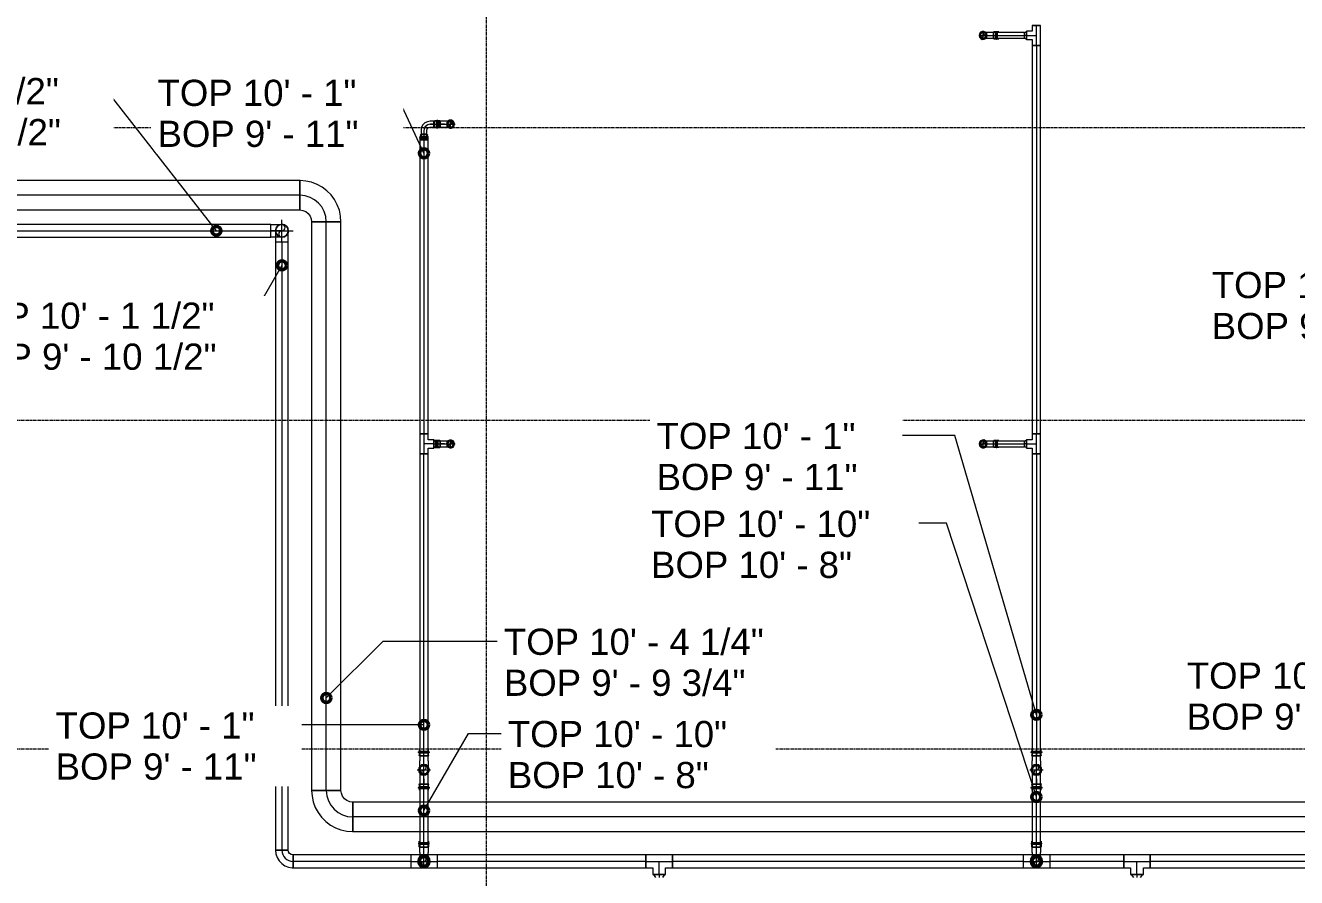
# Model space of a CAD drawing. Header units: inches. Extents: x -3679 to 241, y -496 to 1784.
# Drawn here: x -1339.8 to -1053.4, y 170.1 to 362 of the extents above; entities that cross this region are included whole.
import ezdxf

# ---------------------------------------------------------------- set-up
doc = ezdxf.new("R2010")
doc.units = ezdxf.units.IN
doc.header["$MEASUREMENT"] = 0
doc.linetypes.add('Grid Line', pattern=[0.875, 0.5, -0.125, 0.125, -0.125])
for name, color, linetype, lineweight in [('G-ANNO-DIMS', 111, 'Continuous', 9), ('P-PIPE', 3, 'Continuous', 9), ('P-PIPE-CNTR', 3, 'Continuous', 9), ('S-GRID', 1, 'Continuous', 9)]:
    doc.layers.add(name, color=color, linetype=linetype, lineweight=lineweight)
doc.styles.add('Arial_1', font='arial.ttf', dxfattribs={"height": 5.901198})

# ---------------------------------------------------------------- blocks, each defined once
blk = doc.blocks.new('Elbow - Welded - Generic - Standard-1121388-MAIN LEVEL')
at = {"layer": 'P-PIPE'}
for p, q in [((3.31, 5.98), (-3.31, 5.98)), ((-3.31, 5.98), (3.31, 5.98)), ((-5.98, -3.31), (-5.98, 3.31)), ((-5.98, 3.31), (-5.98, -3.31))]:
    blk.add_line(p, q, dxfattribs=at)
at = {"layer": 'P-PIPE', "flags": 128}
for points in [[(-3.31, 5.98), (-3.41, 5.28), (-3.68, 4.63), (-4.11, 4.08), (-4.68, 3.65), (-5.33, 3.39), (-5.98, 3.31)], [(-5.98, -3.31), (-4.67, -3.22), (-3.38, -2.94), (-2.14, -2.48), (-0.98, -1.85), (0.08, -1.07), (1.01, -0.14), (1.81, 0.91), (2.45, 2.07), (2.92, 3.3), (3.21, 4.59), (3.31, 5.9), (3.31, 5.98)]]:
    blk.add_lwpolyline(points, dxfattribs=at)
blk = doc.blocks.new('Elbow - Welded - Generic - Standard-V6-MAIN LEVEL')
at = {"layer": 'P-PIPE'}
blk.add_line((-704.95, 313.74), (-704.95, 313.74), dxfattribs=at)
blk.add_line((-704.95, 313.74), (-704.95, 313.74), dxfattribs=at)
at = {"layer": 'P-PIPE', "flags": 128}
for points in [[(-708.91, 313.74), (-708.81, 314.25), (-708.55, 314.69), (-708.14, 315.01), (-707.65, 315.17), (-707.47, 315.18)], [(-707.47, 315.18), (-707.38, 315.18), (-707.1, 315.18), (-706.67, 315.18), (-706.11, 315.18), (-705.47, 315.18), (-704.95, 315.18)], [(-707.47, 315.18), (-706.96, 315.09), (-706.52, 314.82), (-706.2, 314.42), (-706.04, 313.92), (-706.03, 313.74)], [(-707.47, 312.31), (-707.98, 312.4), (-708.42, 312.66), (-708.74, 313.07), (-708.89, 313.56), (-708.91, 313.74)], [(-706.03, 313.74), (-706.12, 313.23), (-706.39, 312.79), (-706.8, 312.47), (-707.29, 312.32), (-707.47, 312.31)], [(-704.95, 312.31), (-705.63, 312.31), (-706.26, 312.31), (-706.79, 312.31), (-707.18, 312.31), (-707.42, 312.31), (-707.47, 312.31)]]:
    blk.add_lwpolyline(points, dxfattribs=at)
at = {"layer": 'P-PIPE'}
for start, end in [(0, 180), (180, 0)]:
    blk.add_arc((-707.47, 313.74), 1.44, start, end, dxfattribs=at)
blk = doc.blocks.new('Elbow - Welded - Generic - Standard-V8-MAIN LEVEL')
at = {"layer": 'P-PIPE'}
for p, q in [((-2.52, -1.44), (-2.52, 1.44)), ((-2.52, 1.44), (-2.52, -1.44)), ((1.44, 2.52), (-1.44, 2.52)), ((-1.44, 2.52), (1.44, 2.52))]:
    blk.add_line(p, q, dxfattribs=at)
at = {"layer": 'P-PIPE', "flags": 128}
for points in [[(-1.44, 2.52), (-1.53, 2.08), (-1.79, 1.72), (-2.18, 1.49), (-2.52, 1.44)], [(-2.52, -1.44), (-1.67, -1.34), (-0.85, -1.07), (-0.12, -0.62), (0.51, -0.03), (0.99, 0.68), (1.3, 1.48), (1.43, 2.33), (1.44, 2.52)]]:
    blk.add_lwpolyline(points, dxfattribs=at)
blk = doc.blocks.new('Victaulic-VicPress316-Elbow 90-45deg Style P568_P571 - Standard-523083-MAIN LEVEL')
at = {"layer": 'P-PIPE'}
for p, q in [((-436.17, 302.52), (-436.17, 302.18)), ((-436.17, 301.89), (-436.17, 301.44)), ((-436.06, 302.52), (-436.06, 301.22)), ((-436.06, 301.33), (-436.06, 300.39)), ((-436.06, 301.33), (-435.41, 301.33)), ((-435.41, 301.33), (-436.06, 301.33)), ((-435.41, 302.52), (-435.41, 302.52)), ((-435.41, 302.52), (-435.41, 302.52)), ((-435.41, 302.52), (-435.41, 302.52)), ((-435.41, 302.52), (-435.41, 302.52)), ((-435.41, 302.18), (-435.41, 302.18)), ((-435.41, 302.18), (-435.41, 302.18)), ((-435.41, 301.89), (-435.41, 301.89)), ((-435.41, 301.89), (-435.41, 301.89)), ((-435.41, 301.33), (-434.75, 301.33)), ((-434.75, 301.33), (-435.41, 301.33)), ((-435.41, 300.39), (-435.41, 301.33)), ((-435.41, 301.22), (-435.41, 301.22)), ((-435.41, 301.22), (-435.41, 301.22)), ((-434.75, 301.22), (-434.75, 302.52)), ((-434.75, 300.39), (-434.75, 301.33)), ((-434.64, 302.18), (-434.64, 302.52)), ((-434.64, 301.44), (-434.64, 301.89)), ((-435.41, 299), (-435.41, 300.39)), ((-435.41, 299), (-435.41, 299))]:
    blk.add_line(p, q, dxfattribs=at)
at = {"layer": 'P-PIPE', "flags": 128}
for points in [[(-436.17, 301.89), (-436.29, 301.96), (-436.3, 302.1), (-436.19, 302.18), (-436.17, 302.18)], [(-436.17, 302.18), (-436.08, 302.18), (-435.83, 302.18), (-435.47, 302.18), (-435.41, 302.18)], [(-435.41, 302.18), (-435.77, 302.18), (-436.05, 302.18), (-436.17, 302.18), (-436.17, 302.18)], [(-436.17, 301.89), (-436.08, 301.89), (-435.83, 301.89), (-435.47, 301.89), (-435.41, 301.89)], [(-435.41, 301.89), (-435.77, 301.89), (-436.05, 301.89), (-436.17, 301.89), (-436.17, 301.89)], [(-436.06, 301.22), (-436.17, 301.41), (-436.17, 301.44)], [(-434.64, 302.18), (-434.73, 302.18), (-434.98, 302.18), (-435.34, 302.18), (-435.41, 302.18)], [(-435.41, 302.18), (-435.04, 302.18), (-434.76, 302.18), (-434.64, 302.18), (-434.64, 302.18)], [(-434.64, 301.89), (-434.73, 301.89), (-434.98, 301.89), (-435.34, 301.89), (-435.41, 301.89)], [(-435.41, 301.89), (-435.04, 301.89), (-434.76, 301.89), (-434.64, 301.89), (-434.64, 301.89)], [(-434.64, 301.44), (-434.73, 301.24), (-434.75, 301.22)], [(-434.64, 302.18), (-434.52, 302.11), (-434.51, 301.98), (-434.62, 301.89), (-434.64, 301.89)], [(-435.41, 299.91), (-435.8, 299.82), (-436.12, 299.56), (-436.3, 299.19), (-436.29, 298.78), (-436.1, 298.42), (-435.78, 298.17), (-435.41, 298.09)], [(-435.41, 299.77), (-435.77, 299.67), (-436.05, 299.42), (-436.17, 299.07), (-436.11, 298.7), (-435.88, 298.4), (-435.54, 298.25), (-435.41, 298.23)], [(-436.06, 300.39), (-436.06, 299.89), (-436.06, 299.46), (-436.06, 299.15), (-436.06, 299.01), (-436.06, 299)], [(-435.41, 298.09), (-435.01, 298.18), (-434.69, 298.44), (-434.51, 298.81), (-434.52, 299.22), (-434.71, 299.58), (-435.03, 299.83), (-435.41, 299.91)], [(-435.41, 298.23), (-435.04, 298.33), (-434.76, 298.58), (-434.64, 298.93), (-434.7, 299.3), (-434.93, 299.6), (-435.27, 299.75), (-435.41, 299.77)], [(-434.75, 299), (-434.75, 299.09), (-434.75, 299.36), (-434.75, 299.76), (-434.75, 300.25), (-434.75, 300.39)]]:
    blk.add_lwpolyline(points, dxfattribs=at)
at = {"layer": 'P-PIPE'}
for radius, start, end in [(0.767, 90, 270), (0.767, 90, 270), (0.767, 90, 270), (0.657, 90, 270), (0.657, 90, 270), (0.657, 90, 180), (0.657, 180, 270), (0.767, 270, 90), (0.767, 270, 90), (0.767, 270, 90), (0.658, 270, 90), (0.658, 270, 90), (0.658, 0, 90), (0.658, 270, 0)]:
    blk.add_arc((-435.41, 299), radius, start, end, dxfattribs=at)
blk = doc.blocks.new('Transition - Generic - Plumbing-CW-1126388-MAIN LEVEL')
at = {"layer": 'P-PIPE'}
for radius, start, end in [(1.3125, 0, 180), (1.3125, 180, 0), (0.8125, 0, 180), (0.8125, 180, 0)]:
    blk.add_arc((-182.12, 313.742802), radius, start, end, dxfattribs=at)
blk = doc.blocks.new('Victaulic-VicPress316-Elbow 90-45deg Style P568_P571 - Standard-V3-MAIN LEVEL')
at = {"layer": 'P-PIPE'}
for p, q in [((-201.6, 167.03), (-201.6, 167.03)), ((-201.6, 167.03), (-201.6, 165.02)), ((-202.65, 163.74), (-202.65, 163.18)), ((-202.55, 165.02), (-202.55, 163.85)), ((-202.55, 163.96), (-202.55, 162.48)), ((-202.55, 163.85), (-201.6, 163.85)), ((-201.6, 163.85), (-202.55, 163.85)), ((-201.6, 165.02), (-201.6, 163.85)), ((-201.6, 163.96), (-201.6, 163.96)), ((-201.6, 163.96), (-201.6, 163.96)), ((-201.6, 163.85), (-200.65, 163.85)), ((-200.65, 163.85), (-201.6, 163.85)), ((-200.65, 163.85), (-200.65, 165.02)), ((-200.65, 162.48), (-200.65, 163.96)), ((-200.54, 163.18), (-200.54, 163.74)), ((-202.65, 162.86), (-202.65, 162.48)), ((-201.6, 163.18), (-201.6, 163.18)), ((-201.6, 163.18), (-201.6, 163.18)), ((-201.6, 162.86), (-201.6, 162.86)), ((-201.6, 162.86), (-201.6, 162.86)), ((-201.6, 162.48), (-201.6, 162.48)), ((-201.6, 162.48), (-201.6, 162.48)), ((-201.6, 162.48), (-201.6, 162.48)), ((-201.6, 162.48), (-201.6, 162.48)), ((-200.54, 162.48), (-200.54, 162.86))]:
    blk.add_line(p, q, dxfattribs=at)
at = {"layer": 'P-PIPE', "flags": 128}
for points in [[(-201.6, 168.25), (-202.06, 168.16), (-202.46, 167.9), (-202.72, 167.5), (-202.82, 167.04), (-202.73, 166.57), (-202.47, 166.17), (-202.07, 165.9), (-201.61, 165.81), (-201.6, 165.81)], [(-202.55, 167.03), (-202.45, 167.44), (-202.19, 167.77), (-201.82, 167.95), (-201.6, 167.98)], [(-201.6, 166.08), (-202, 166.17), (-202.33, 166.43), (-202.52, 166.81), (-202.55, 167.03)], [(-202.55, 165.02), (-202.55, 165.62), (-202.55, 166.17), (-202.55, 166.61), (-202.55, 166.91), (-202.55, 167.03), (-202.55, 167.03)], [(-201.6, 165.81), (-201.13, 165.9), (-200.73, 166.16), (-200.47, 166.56), (-200.37, 167.02), (-200.46, 167.49), (-200.72, 167.89), (-201.12, 168.16), (-201.58, 168.25), (-201.6, 168.25)], [(-201.6, 167.98), (-201.19, 167.89), (-200.86, 167.63), (-200.67, 167.25), (-200.65, 167.03)], [(-200.65, 167.03), (-200.74, 166.62), (-201, 166.29), (-201.37, 166.11), (-201.6, 166.08)], [(-200.65, 167.03), (-200.65, 166.94), (-200.65, 166.67), (-200.65, 166.24), (-200.65, 165.71), (-200.65, 165.11), (-200.65, 165.02)], [(-202.65, 163.74), (-202.57, 163.94), (-202.55, 163.96)], [(-200.65, 163.96), (-200.54, 163.77), (-200.54, 163.74)], [(-202.65, 162.86), (-202.79, 162.93), (-202.8, 163.09), (-202.68, 163.18), (-202.65, 163.18)], [(-202.65, 163.18), (-202.56, 163.18), (-202.3, 163.18), (-201.92, 163.18), (-201.6, 163.18)], [(-201.6, 163.18), (-202.03, 163.18), (-202.38, 163.18), (-202.6, 163.18), (-202.65, 163.18)], [(-202.65, 162.86), (-202.56, 162.86), (-202.3, 162.86), (-201.92, 162.86), (-201.6, 162.86)], [(-201.6, 162.86), (-202.03, 162.86), (-202.38, 162.86), (-202.6, 162.86), (-202.65, 162.86)], [(-200.54, 163.18), (-200.63, 163.18), (-200.89, 163.18), (-201.27, 163.18), (-201.6, 163.18)], [(-201.6, 163.18), (-201.16, 163.18), (-200.81, 163.18), (-200.59, 163.18), (-200.54, 163.18)], [(-200.54, 162.86), (-200.63, 162.86), (-200.89, 162.86), (-201.27, 162.86), (-201.6, 162.86)], [(-201.6, 162.86), (-201.16, 162.86), (-200.81, 162.86), (-200.59, 162.86), (-200.54, 162.86)], [(-200.54, 163.18), (-200.4, 163.11), (-200.39, 162.95), (-200.51, 162.86), (-200.54, 162.86)]]:
    blk.add_lwpolyline(points, dxfattribs=at)
at = {"layer": 'P-PIPE'}
for radius, start, end in [(1.06, 90, 270), (1.06, 90, 270), (1.06, 90, 270), (0.95, 90, 270), (0.95, 90, 270), (0.95, 90, 180), (0.95, 180, 270), (1.06, 270, 90), (1.06, 270, 90), (1.06, 270, 90), (0.95, 270, 90), (0.95, 270, 90), (0.95, 0, 90), (0.95, 270, 0)]:
    blk.add_arc((-201.6, 167.03), radius, start, end, dxfattribs=at)
blk = doc.blocks.new('Victaulic-VicPress316-Elbow 90-45deg Style P568_P571 - Standard-1125944-MAIN LEVEL')
at = {"layer": 'P-PIPE'}
for p, q in [((-202.65, 171.58), (-202.65, 171.2)), ((-202.65, 170.88), (-202.65, 170.32)), ((-202.55, 171.58), (-202.55, 170.1)), ((-202.55, 170.21), (-202.55, 169.05)), ((-201.6, 170.21), (-202.55, 170.21)), ((-202.55, 170.21), (-201.6, 170.21)), ((-201.6, 171.58), (-201.6, 171.58)), ((-201.6, 171.58), (-201.6, 171.58)), ((-201.6, 171.58), (-201.6, 171.58)), ((-201.6, 171.58), (-201.6, 171.58)), ((-201.6, 171.2), (-201.6, 171.2)), ((-201.6, 171.2), (-201.6, 171.2)), ((-201.6, 170.88), (-201.6, 170.88)), ((-201.6, 170.88), (-201.6, 170.88)), ((-200.65, 170.21), (-201.6, 170.21)), ((-201.6, 170.21), (-200.65, 170.21)), ((-201.6, 169.05), (-201.6, 170.21)), ((-201.6, 170.1), (-201.6, 170.1)), ((-201.6, 170.1), (-201.6, 170.1)), ((-201.6, 169.05), (-201.6, 167.03)), ((-200.65, 170.1), (-200.65, 171.58)), ((-200.65, 169.05), (-200.65, 170.21)), ((-200.54, 171.2), (-200.54, 171.58)), ((-200.54, 170.32), (-200.54, 170.88)), ((-201.6, 167.03), (-201.6, 167.03))]:
    blk.add_line(p, q, dxfattribs=at)
at = {"layer": 'P-PIPE', "flags": 128}
for points in [[(-202.65, 170.88), (-202.79, 170.95), (-202.8, 171.11), (-202.68, 171.2), (-202.65, 171.2)], [(-202.65, 171.2), (-202.56, 171.2), (-202.3, 171.2), (-201.92, 171.2), (-201.6, 171.2)], [(-201.6, 171.2), (-202.03, 171.2), (-202.38, 171.2), (-202.6, 171.2), (-202.65, 171.2)], [(-202.65, 170.88), (-202.56, 170.88), (-202.3, 170.88), (-201.92, 170.88), (-201.6, 170.88)], [(-201.6, 170.88), (-202.03, 170.88), (-202.38, 170.88), (-202.6, 170.88), (-202.65, 170.88)], [(-202.55, 170.1), (-202.65, 170.29), (-202.65, 170.32)], [(-202.55, 169.05), (-202.55, 168.44), (-202.55, 167.89), (-202.55, 167.45), (-202.55, 167.15), (-202.55, 167.03), (-202.55, 167.03)], [(-200.54, 171.2), (-200.63, 171.2), (-200.89, 171.2), (-201.27, 171.2), (-201.6, 171.2)], [(-201.6, 171.2), (-201.16, 171.2), (-200.81, 171.2), (-200.59, 171.2), (-200.54, 171.2)], [(-200.54, 170.88), (-200.63, 170.88), (-200.89, 170.88), (-201.27, 170.88), (-201.6, 170.88)], [(-201.6, 170.88), (-201.16, 170.88), (-200.81, 170.88), (-200.59, 170.88), (-200.54, 170.88)], [(-200.54, 170.32), (-200.62, 170.12), (-200.65, 170.1)], [(-200.65, 167.03), (-200.65, 167.12), (-200.65, 167.39), (-200.65, 167.82), (-200.65, 168.35), (-200.65, 168.95), (-200.65, 169.05)], [(-200.54, 171.2), (-200.4, 171.13), (-200.39, 170.97), (-200.51, 170.88), (-200.54, 170.88)], [(-201.6, 168.25), (-202.06, 168.16), (-202.46, 167.9), (-202.72, 167.5), (-202.82, 167.04), (-202.73, 166.57), (-202.47, 166.17), (-202.07, 165.9), (-201.61, 165.81), (-201.6, 165.81)], [(-201.6, 168.09), (-202.03, 168), (-202.38, 167.74), (-202.6, 167.35), (-202.65, 166.91), (-202.51, 166.49), (-202.21, 166.17), (-201.8, 165.99), (-201.6, 165.97)], [(-201.6, 165.81), (-201.13, 165.9), (-200.73, 166.16), (-200.47, 166.56), (-200.37, 167.02), (-200.46, 167.49), (-200.72, 167.89), (-201.12, 168.16), (-201.58, 168.25), (-201.6, 168.25)], [(-201.6, 165.97), (-201.16, 166.06), (-200.81, 166.32), (-200.59, 166.71), (-200.54, 167.15), (-200.68, 167.57), (-200.98, 167.89), (-201.39, 168.07), (-201.6, 168.09)]]:
    blk.add_lwpolyline(points, dxfattribs=at)
at = {"layer": 'P-PIPE'}
for radius, start, end in [(1.06, 90, 270), (1.06, 90, 270), (1.06, 90, 270), (0.95, 90, 270), (0.95, 90, 270), (0.95, 90, 180), (0.95, 180, 270), (1.06, 270, 90), (1.06, 270, 90), (1.06, 270, 90), (0.95, 270, 90), (0.95, 270, 90), (0.95, 0, 90), (0.95, 270, 0)]:
    blk.add_arc((-201.6, 167.03), radius, start, end, dxfattribs=at)
blk = doc.blocks.new('Victaulic-VicPress316-Elbow 90-45deg Style P568_P571 - Standard-V7-MAIN LEVEL')
at = {"layer": 'P-PIPE'}
for p, q in [((-0.77, 3.52), (-0.77, 3.18)), ((0.77, 3.52), (-0.77, 3.52)), ((-0.77, 3.52), (0.77, 3.52)), ((-0.77, 3.18), (0.77, 3.18)), ((0.77, 3.18), (-0.77, 3.18)), ((-0.77, 2.89), (-0.77, 2.44)), ((-0.77, 2.89), (0.77, 2.89)), ((0.77, 2.89), (-0.77, 2.89)), ((-0.66, 3.52), (-0.66, 2.22)), ((-0.66, 3.52), (0.66, 3.52)), ((0.66, 3.52), (-0.66, 3.52)), ((0.66, 2.22), (0.66, 3.52)), ((0.77, 3.18), (0.77, 3.52)), ((0.77, 2.44), (0.77, 2.89)), ((-3.18, 0.77), (-3.52, 0.77)), ((-3.52, 0.77), (-3.52, -0.77)), ((-3.52, -0.77), (-3.52, 0.77)), ((-2.22, 0.66), (-3.52, 0.66)), ((-3.52, -0.66), (-3.52, 0.66)), ((-3.52, 0.66), (-3.52, -0.66)), ((-3.18, -0.77), (-3.18, 0.77)), ((-3.18, 0.77), (-3.18, -0.77)), ((-2.44, 0.77), (-2.89, 0.77)), ((-2.89, -0.77), (-2.89, 0.77)), ((-2.89, 0.77), (-2.89, -0.77)), ((-1.39, 0.66), (-2.33, 0.66)), ((-2.33, 0), (-2.33, 0.66)), ((-2.33, 0.66), (-2.33, 0)), ((-2.22, -0.66), (-2.22, 0.66)), ((-2.22, 0.66), (-2.22, -0.66)), ((-0.66, 2.33), (-0.66, 1.39)), ((0, 2.33), (-0.66, 2.33)), ((-0.66, 2.33), (0, 2.33)), ((-0.66, 2.22), (0.66, 2.22)), ((0.66, 2.22), (-0.66, 2.22)), ((0, 2.33), (0.66, 2.33)), ((0.66, 2.33), (0, 2.33)), ((0, 1.39), (0, 2.33)), ((0.66, 1.39), (0.66, 2.33)), ((-3.52, -0.66), (-2.22, -0.66)), ((-3.52, -0.77), (-3.18, -0.77)), ((-2.89, -0.77), (-2.44, -0.77)), ((-2.33, 0), (-2.33, -0.66)), ((-2.33, -0.66), (-2.33, 0)), ((-1.39, 0), (-2.33, 0)), ((-2.33, -0.66), (-1.39, -0.66))]:
    blk.add_line(p, q, dxfattribs=at)
at = {"layer": 'P-PIPE', "flags": 128}
for points in [[(-0.77, 2.89), (-0.89, 2.96), (-0.9, 3.1), (-0.79, 3.18), (-0.77, 3.18)], [(0.77, 3.18), (0.67, 3.18), (0.42, 3.18), (0.07, 3.18), (-0.3, 3.18), (-0.6, 3.18), (-0.75, 3.18), (-0.77, 3.18)], [(-0.77, 3.18), (-0.67, 3.18), (-0.42, 3.18), (-0.07, 3.18), (0.3, 3.18), (0.6, 3.18), (0.75, 3.18), (0.77, 3.18)], [(-0.77, 2.89), (-0.67, 2.89), (-0.42, 2.89), (-0.07, 2.89), (0.3, 2.89), (0.6, 2.89), (0.75, 2.89), (0.77, 2.89)], [(0.77, 2.89), (0.67, 2.89), (0.42, 2.89), (0.07, 2.89), (-0.3, 2.89), (-0.6, 2.89), (-0.75, 2.89), (-0.77, 2.89)], [(0.77, 3.18), (0.89, 3.11), (0.9, 2.98), (0.79, 2.89), (0.77, 2.89)], [(-3.18, 0.77), (-3.11, 0.89), (-2.98, 0.9), (-2.89, 0.79), (-2.89, 0.77)], [(-3.18, 0.77), (-3.18, 0.67), (-3.18, 0.42), (-3.18, 0.07), (-3.18, -0.3), (-3.18, -0.6), (-3.18, -0.75), (-3.18, -0.77)], [(-3.18, -0.77), (-3.18, -0.67), (-3.18, -0.42), (-3.18, -0.07), (-3.18, 0.3), (-3.18, 0.6), (-3.18, 0.75), (-3.18, 0.77)], [(-2.89, -0.77), (-2.89, -0.67), (-2.89, -0.42), (-2.89, -0.07), (-2.89, 0.3), (-2.89, 0.6), (-2.89, 0.75), (-2.89, 0.77)], [(-2.89, 0.77), (-2.89, 0.67), (-2.89, 0.42), (-2.89, 0.07), (-2.89, -0.3), (-2.89, -0.6), (-2.89, -0.75), (-2.89, -0.77)], [(-2.44, 0.77), (-2.24, 0.68), (-2.22, 0.66)], [(-0.66, 1.39), (-0.75, 1.04), (-1, 0.77), (-1.35, 0.66), (-1.39, 0.66)], [(-1.39, -0.66), (-0.78, -0.56), (-0.23, -0.29), (0.22, 0.13), (0.53, 0.67), (0.65, 1.27), (0.66, 1.39)], [(-0.66, 2.22), (-0.77, 2.41), (-0.77, 2.44)], [(0.77, 2.44), (0.68, 2.24), (0.66, 2.22)], [(-2.89, -0.77), (-2.96, -0.89), (-3.1, -0.9), (-3.18, -0.79), (-3.18, -0.77)], [(-2.22, -0.66), (-2.41, -0.77), (-2.44, -0.77)]]:
    blk.add_lwpolyline(points, dxfattribs=at)
at = {"layer": 'P-PIPE'}
blk.add_arc((-1.39, 1.39), 1.39, 270, 0, dxfattribs=at)
blk = doc.blocks.new('Victaulic-VicPress316-Elbow 90-45deg Style P568_P571 - Standard-V5-MAIN LEVEL')
at = {"layer": 'P-PIPE'}
for p, q in [((-559.33, 302.52), (-559.33, 302.18)), ((-559.33, 301.89), (-559.33, 301.44)), ((-559.22, 302.52), (-559.22, 301.22)), ((-559.22, 301.33), (-559.22, 300.39)), ((-558.56, 301.33), (-559.22, 301.33)), ((-559.22, 301.33), (-558.56, 301.33)), ((-558.56, 302.52), (-558.56, 302.52)), ((-558.56, 302.52), (-558.56, 302.52)), ((-558.56, 302.52), (-558.56, 302.52)), ((-558.56, 302.52), (-558.56, 302.52)), ((-558.56, 302.18), (-558.56, 302.18)), ((-558.56, 302.18), (-558.56, 302.18)), ((-558.56, 301.89), (-558.56, 301.89)), ((-558.56, 301.89), (-558.56, 301.89)), ((-557.9, 301.33), (-558.56, 301.33)), ((-558.56, 301.33), (-557.9, 301.33)), ((-558.56, 300.39), (-558.56, 301.33)), ((-558.56, 301.22), (-558.56, 301.22)), ((-558.56, 301.22), (-558.56, 301.22)), ((-557.9, 301.22), (-557.9, 302.52)), ((-557.9, 300.39), (-557.9, 301.33)), ((-557.79, 302.18), (-557.79, 302.52)), ((-557.79, 301.44), (-557.79, 301.89)), ((-558.56, 300.39), (-558.56, 299)), ((-558.56, 299), (-558.56, 299))]:
    blk.add_line(p, q, dxfattribs=at)
at = {"layer": 'P-PIPE', "flags": 128}
for points in [[(-559.33, 301.89), (-559.45, 301.96), (-559.46, 302.1), (-559.35, 302.18), (-559.33, 302.18)], [(-559.33, 302.18), (-559.23, 302.18), (-558.98, 302.18), (-558.63, 302.18), (-558.56, 302.18)], [(-558.56, 302.18), (-558.92, 302.18), (-559.2, 302.18), (-559.32, 302.18), (-559.33, 302.18)], [(-559.33, 301.89), (-559.23, 301.89), (-558.98, 301.89), (-558.63, 301.89), (-558.56, 301.89)], [(-558.56, 301.89), (-558.92, 301.89), (-559.2, 301.89), (-559.32, 301.89), (-559.33, 301.89)], [(-559.22, 301.22), (-559.33, 301.41), (-559.33, 301.44)], [(-557.79, 302.18), (-557.89, 302.18), (-558.14, 302.18), (-558.49, 302.18), (-558.56, 302.18)], [(-558.56, 302.18), (-558.2, 302.18), (-557.92, 302.18), (-557.8, 302.18), (-557.79, 302.18)], [(-557.79, 301.89), (-557.89, 301.89), (-558.14, 301.89), (-558.49, 301.89), (-558.56, 301.89)], [(-558.56, 301.89), (-558.2, 301.89), (-557.92, 301.89), (-557.8, 301.89), (-557.79, 301.89)], [(-557.79, 301.44), (-557.88, 301.24), (-557.9, 301.22)], [(-557.79, 302.18), (-557.67, 302.11), (-557.66, 301.98), (-557.77, 301.89), (-557.79, 301.89)], [(-558.56, 299.91), (-558.96, 299.82), (-559.28, 299.56), (-559.45, 299.19), (-559.45, 298.78), (-559.26, 298.42), (-558.93, 298.17), (-558.56, 298.09)], [(-558.56, 299.77), (-558.92, 299.67), (-559.2, 299.42), (-559.32, 299.07), (-559.26, 298.7), (-559.04, 298.4), (-558.69, 298.25), (-558.56, 298.23)], [(-559.22, 300.39), (-559.22, 299.89), (-559.22, 299.46), (-559.22, 299.15), (-559.22, 299.01), (-559.22, 299)], [(-558.56, 298.09), (-558.16, 298.18), (-557.84, 298.44), (-557.67, 298.81), (-557.67, 299.22), (-557.86, 299.58), (-558.19, 299.83), (-558.56, 299.91)], [(-558.56, 298.23), (-558.2, 298.33), (-557.92, 298.58), (-557.8, 298.93), (-557.86, 299.3), (-558.08, 299.6), (-558.43, 299.75), (-558.56, 299.77)], [(-557.9, 299), (-557.9, 299.09), (-557.9, 299.36), (-557.9, 299.76), (-557.9, 300.25), (-557.9, 300.39)]]:
    blk.add_lwpolyline(points, dxfattribs=at)
at = {"layer": 'P-PIPE'}
for radius, start, end in [(0.767, 90, 270), (0.767, 90, 270), (0.767, 90, 270), (0.658, 90, 270), (0.658, 90, 270), (0.658, 90, 180), (0.658, 180, 270), (0.767, 270, 90), (0.767, 270, 90), (0.767, 270, 90), (0.658, 270, 90), (0.658, 270, 90), (0.658, 0, 90), (0.658, 270, 0)]:
    blk.add_arc((-558.56, 299), radius, start, end, dxfattribs=at)
blk = doc.blocks.new('Elbow - Welded - Generic - Standard-1127339-MAIN LEVEL')
at = {"layer": 'P-PIPE'}
blk.add_line((-332, 316.26), (-332, 316.26), dxfattribs=at)
blk.add_line((-332, 316.26), (-332, 316.26), dxfattribs=at)
at = {"layer": 'P-PIPE', "flags": 128}
for points in [[(-333.44, 316.26), (-333.44, 315.58), (-333.44, 314.95), (-333.44, 314.42), (-333.44, 314.03), (-333.44, 313.8), (-333.44, 313.74)], [(-330.56, 313.74), (-330.56, 313.84), (-330.56, 314.11), (-330.56, 314.54), (-330.56, 315.1), (-330.56, 315.75), (-330.56, 316.26)]]:
    blk.add_lwpolyline(points, dxfattribs=at)
at = {"layer": 'P-PIPE'}
for start, end in [(90, 270), (270, 90)]:
    blk.add_arc((-332, 313.74), 1.44, start, end, dxfattribs=at)

msp = doc.modelspace()

# ---------------------------------------------------------------- linework, layer by layer
at = {"layer": 'G-ANNO-DIMS'}
for p, q in [((-1321.44, 347.33), (-1330.68, 347.33)), ((-1256.43, 346.96), (-1263.59, 346.96)), ((-1250, 333.2), (-1256.43, 346.96)), ((-1282, 307.95), (-1288.45, 296.77)), ((-1288.45, 296.77), (-1295.63, 296.77)), ((-1130.41, 269.68), (-1151.14, 269.68)), ((-1112, 206.74), (-1130.41, 269.68)), ((-1132.29, 249.89), (-1148.31, 249.89)), ((-1112, 188.24), (-1132.29, 249.89)), ((-1272, 210.54), (-1259.19, 223.35)), ((-1259.19, 223.35), (-1233.49, 223.35)), ((-1259.89, 204.48), (-1286.54, 204.48)), ((-1250, 204.48), (-1259.89, 204.48)), ((-1250, 185.19), (-1239.98, 202.55)), ((-1239.98, 202.55), (-1232.6, 202.55))]:
    msp.add_line(p, q, dxfattribs=at)
at = {"layer": 'G-ANNO-DIMS', "lineweight": 50}
for centre in [(-1250, 333.2), (-1296.76, 315.74), (-1282, 307.95), (-1272, 210.54), (-1112, 206.74), (-1250, 204.48), (-1112, 188.24), (-1250, 185.19)]:
    msp.add_circle(centre, 1, dxfattribs=at)
at = {"layer": 'P-PIPE'}
for p, q in [((-1112.95, 361.99), (-1112.95, 360.69)), ((-1112.95, 361.99), (-1111.05, 361.99)), ((-1111.05, 361.99), (-1112.95, 361.99)), ((-1111.05, 357.5), (-1111.05, 361.99)), ((-1114.65, 360.4), (-1121.67, 360.4)), ((-1121.67, 359.09), (-1121.67, 360.4)), ((-1121.67, 359.09), (-1114.65, 359.09)), ((-1114.24, 360.56), (-1114.65, 360.31)), ((-1114.65, 359.09), (-1114.65, 360.4)), ((-1114.65, 359.18), (-1114.24, 358.93)), ((-1112.95, 360.69), (-1114.24, 360.69)), ((-1114.24, 358.79), (-1114.24, 360.69)), ((-1114.24, 360.69), (-1114.24, 358.79)), ((-1114.24, 358.79), (-1112.95, 358.79)), ((-1112.95, 358.79), (-1112.95, 357.5)), ((-1112.95, 357.5), (-1112.95, 269.99)), ((-1112.95, 357.5), (-1111.05, 357.5)), ((-1112.95, 357.5), (-1111.05, 357.5)), ((-1111.05, 357.5), (-1112.95, 357.5)), ((-1111.05, 269.99), (-1111.05, 357.5)), ((-1246.33, 340.4), (-1247.67, 340.4)), ((-1247.67, 339.09), (-1247.67, 340.4)), ((-1247.67, 339.09), (-1246.33, 339.09)), ((-1246.33, 339.09), (-1246.33, 340.4)), ((-1250.95, 337.01), (-1250.95, 269.99)), ((-1250.95, 337.01), (-1249.05, 337.01)), ((-1250.56, 337.41), (-1250.81, 337.01)), ((-1249.19, 337.01), (-1249.44, 337.41)), ((-1249.05, 269.99), (-1249.05, 337.01)), ((-1277.98, 327.06), (-1612.87, 327.06)), ((-1277.98, 327.06), (-1277.98, 320.43)), ((-1612.87, 320.43), (-1277.98, 320.43)), ((-1284.52, 317.18), (-1354.01, 317.18)), ((-1284.52, 314.31), (-1284.52, 317.18)), ((-1275.31, 317.76), (-1275.31, 189.73)), ((-1268.69, 317.76), (-1275.31, 317.76)), ((-1268.69, 189.73), (-1268.69, 317.76)), ((-1354.01, 314.31), (-1284.52, 314.31)), ((-1283.44, 313.22), (-1283.44, 176.26)), ((-1283.44, 313.22), (-1280.56, 313.22)), ((-1280.56, 176.26), (-1280.56, 313.22)), ((-1250.95, 269.99), (-1249.05, 269.99)), ((-1250.95, 269.99), (-1250.95, 265.5)), ((-1249.05, 269.99), (-1250.95, 269.99)), ((-1250.95, 269.99), (-1249.05, 269.99)), ((-1249.05, 268.69), (-1249.05, 269.99)), ((-1112.95, 269.99), (-1112.95, 268.69)), ((-1112.95, 269.99), (-1111.05, 269.99)), ((-1111.05, 269.99), (-1112.95, 269.99)), ((-1112.95, 269.99), (-1111.05, 269.99)), ((-1111.05, 265.5), (-1111.05, 269.99)), ((-1247.76, 268.69), (-1249.05, 268.69)), ((-1249.05, 265.5), (-1249.05, 266.79)), ((-1249.05, 266.79), (-1247.76, 266.79)), ((-1247.76, 268.69), (-1247.76, 266.79)), ((-1247.76, 266.79), (-1247.76, 268.69)), ((-1247.35, 268.31), (-1247.76, 268.56)), ((-1247.76, 266.93), (-1247.35, 267.18)), ((-1246.33, 268.4), (-1247.35, 268.4)), ((-1247.35, 267.09), (-1247.35, 268.4)), ((-1247.35, 267.09), (-1246.33, 267.09)), ((-1246.33, 267.09), (-1246.33, 268.4)), ((-1114.65, 268.4), (-1121.67, 268.4)), ((-1121.67, 267.09), (-1121.67, 268.4)), ((-1121.67, 267.09), (-1114.65, 267.09)), ((-1114.24, 268.56), (-1114.65, 268.31)), ((-1114.65, 267.09), (-1114.65, 268.4)), ((-1114.65, 267.18), (-1114.24, 266.93)), ((-1112.95, 268.69), (-1114.24, 268.69)), ((-1114.24, 266.79), (-1114.24, 268.69)), ((-1114.24, 268.69), (-1114.24, 266.79)), ((-1114.24, 266.79), (-1112.95, 266.79)), ((-1112.95, 266.79), (-1112.95, 265.5)), ((-1249.05, 265.5), (-1250.95, 265.5)), ((-1250.95, 265.5), (-1249.05, 265.5)), ((-1250.95, 265.5), (-1250.95, 197.52)), ((-1249.05, 265.5), (-1250.95, 265.5)), ((-1249.05, 197.52), (-1249.05, 265.5)), ((-1112.95, 265.5), (-1112.95, 197.52)), ((-1112.95, 265.5), (-1111.05, 265.5)), ((-1112.95, 265.5), (-1111.05, 265.5)), ((-1111.05, 265.5), (-1112.95, 265.5)), ((-1111.05, 197.52), (-1111.05, 265.5)), ((-1249.05, 197.52), (-1250.95, 197.52)), ((-1112.95, 197.52), (-1111.05, 197.52)), ((-1268.69, 189.73), (-1275.31, 189.73)), ((-1250.95, 191.16), (-1250.95, 176.92)), ((-1249.05, 191.16), (-1250.95, 191.16)), ((-1249.05, 176.92), (-1249.05, 191.16)), ((-1112.95, 191.16), (-1112.95, 176.92)), ((-1111.05, 191.16), (-1112.95, 191.16)), ((-1111.05, 176.92), (-1111.05, 191.16)), ((-1001.98, 187.06), (-1266.02, 187.06)), ((-1266.02, 187.06), (-1266.02, 180.43)), ((-1266.02, 180.43), (-1001.98, 180.43)), ((-1283.44, 176.26), (-1280.56, 176.26)), ((-1252.99, 175.18), (-1279.48, 175.18)), ((-1279.48, 175.18), (-1279.48, 172.31)), ((-1252.99, 175.18), (-1252.99, 172.31)), ((-1247.01, 175.18), (-1252.99, 175.18)), ((-1249.05, 176.92), (-1250.95, 176.92)), ((-1199.99, 175.18), (-1247.01, 175.18)), ((-1247.01, 175.18), (-1247.01, 172.31)), ((-1194.01, 175.18), (-1199.99, 175.18)), ((-1199.99, 172.31), (-1199.99, 175.18)), ((-1199.99, 175.18), (-1199.99, 172.31)), ((-1199.99, 175.18), (-1199.99, 172.31)), ((-1194.01, 172.31), (-1194.01, 175.18)), ((-1194.01, 175.18), (-1194.01, 172.31)), ((-1114.99, 175.18), (-1194.01, 175.18)), ((-1194.01, 175.18), (-1194.01, 172.31)), ((-1109.01, 175.18), (-1114.99, 175.18)), ((-1114.99, 175.18), (-1114.99, 172.31)), ((-1111.05, 176.92), (-1112.95, 176.92)), ((-1092.33, 175.18), (-1109.01, 175.18)), ((-1109.01, 175.18), (-1109.01, 172.31)), ((-1086.35, 175.18), (-1092.33, 175.18)), ((-1092.33, 172.31), (-1092.33, 175.18)), ((-1092.33, 175.18), (-1092.33, 172.31)), ((-1092.33, 175.18), (-1092.33, 172.31)), ((-1086.35, 172.31), (-1086.35, 175.18)), ((-1086.35, 175.18), (-1086.35, 172.31)), ((-988.52, 175.18), (-1086.35, 175.18)), ((-1086.35, 175.18), (-1086.35, 172.31)), ((-1279.48, 172.31), (-1252.99, 172.31)), ((-1252.99, 172.31), (-1247.01, 172.31)), ((-1247.01, 172.31), (-1199.99, 172.31)), ((-1199.99, 172.31), (-1198.44, 172.31)), ((-1198.44, 172.31), (-1198.44, 170.75)), ((-1195.56, 172.31), (-1194.01, 172.31)), ((-1195.56, 170.75), (-1195.56, 172.31)), ((-1194.01, 172.31), (-1114.99, 172.31)), ((-1114.99, 172.31), (-1109.01, 172.31)), ((-1109.01, 172.31), (-1092.33, 172.31)), ((-1092.33, 172.31), (-1090.78, 172.31)), ((-1090.78, 172.31), (-1090.78, 170.75)), ((-1087.9, 172.31), (-1086.35, 172.31)), ((-1087.9, 170.75), (-1087.9, 172.31)), ((-1086.35, 172.31), (-988.52, 172.31)), ((-1198.44, 170.75), (-1195.56, 170.75)), ((-1195.56, 170.75), (-1198.44, 170.75)), ((-1198.31, 170.75), (-1197.81, 170.09)), ((-1196.19, 170.09), (-1195.69, 170.75)), ((-1090.78, 170.75), (-1087.9, 170.75)), ((-1087.9, 170.75), (-1090.78, 170.75)), ((-1090.65, 170.75), (-1090.15, 170.09)), ((-1088.53, 170.09), (-1088.03, 170.75))]:
    msp.add_line(p, q, dxfattribs=at)
for centre, radius, start, end in [((-1124, 359.74), 0.658, 0, 180), ((-1124, 359.74), 0.658, 180, 0), ((-1124, 359.41), 0.329, 90, 270), ((-1124, 360.07), 0.329, 270, 90), ((-1244, 339.74), 0.658, 0, 180), ((-1244, 339.74), 0.658, 180, 0), ((-1244, 339.41), 0.329, 90, 270), ((-1244, 340.07), 0.329, 270, 90), ((-1282, 315.74), 1.44, 0, 180), ((-1282, 315.74), 1.44, 180, 0), ((-1282, 315.02), 0.719, 90, 270), ((-1282, 316.46), 0.719, 270, 90), ((-1244, 267.74), 0.658, 0, 180), ((-1244, 267.74), 0.658, 180, 0), ((-1244, 267.41), 0.329, 90, 270), ((-1244, 268.07), 0.329, 270, 90), ((-1124, 267.74), 0.658, 0, 180), ((-1124, 267.74), 0.658, 180, 0), ((-1124, 267.41), 0.329, 90, 270), ((-1124, 268.07), 0.329, 270, 90), ((-1250, 194.34), 0.95, 0, 180), ((-1250, 194.81), 0.475, 270, 90), ((-1112, 194.34), 0.95, 0, 180), ((-1112, 194.81), 0.475, 270, 90), ((-1250, 194.34), 0.95, 180, 0), ((-1250, 193.86), 0.475, 90, 270), ((-1112, 194.34), 0.95, 180, 0), ((-1112, 193.86), 0.475, 90, 270), ((-1250, 173.74), 1.44, 0, 180), ((-1112, 173.74), 1.44, 0, 180), ((-1250, 173.74), 1.44, 180, 0), ((-1250, 173.74), 0.95, 0, 180), ((-1250, 173.74), 0.95, 180, 0), ((-1250, 173.27), 0.475, 90, 270), ((-1250, 174.22), 0.475, 270, 90), ((-1112, 173.74), 1.44, 180, 0), ((-1112, 173.74), 0.95, 0, 180), ((-1112, 173.74), 0.95, 180, 0), ((-1112, 173.27), 0.475, 90, 270), ((-1112, 174.22), 0.475, 270, 90)]:
    msp.add_arc(centre, radius, start, end, dxfattribs=at)
at = {"layer": 'P-PIPE-CNTR'}
for p, q in [((-1112, 357.5), (-1112, 361.99)), ((-1125, 359.74), (-1123, 359.74)), ((-1124, 358.74), (-1124, 360.74)), ((-1124, 359.74), (-1122.61, 359.74)), ((-1122.61, 359.74), (-1121.67, 359.74)), ((-1122.61, 359.74), (-1120.48, 359.74)), ((-1121.67, 359.74), (-1114.65, 359.74)), ((-1121.67, 359.74), (-1114.65, 359.74)), ((-1114.24, 359.74), (-1114.65, 359.74)), ((-1114.24, 359.74), (-1112, 359.74)), ((-1112, 357.5), (-1112, 269.99)), ((-1112, 357.5), (-1112, 269.99)), ((-1250, 338.35), (-1250, 337.41)), ((-1250, 338.35), (-1250, 336.22)), ((-1247.67, 339.74), (-1248.61, 339.74)), ((-1247.67, 339.74), (-1246.33, 339.74)), ((-1247.67, 339.74), (-1246.33, 339.74)), ((-1246.33, 339.74), (-1245.39, 339.74)), ((-1245.39, 339.74), (-1244, 339.74)), ((-1245, 339.74), (-1243, 339.74)), ((-1244, 338.74), (-1244, 340.74)), ((-1250, 337.41), (-1250, 337.01)), ((-1250, 337.01), (-1250, 269.99)), ((-1250, 337.01), (-1250, 269.99)), ((-1277.98, 323.74), (-1612.87, 323.74)), ((-1277.98, 323.74), (-1612.87, 323.74)), ((-1282, 313.24), (-1282, 318.24)), ((-1354.01, 315.74), (-1284.52, 315.74)), ((-1354.01, 315.74), (-1284.52, 315.74)), ((-1282, 315.74), (-1284.52, 315.74)), ((-1284.5, 315.74), (-1279.5, 315.74)), ((-1282, 313.22), (-1282, 315.74)), ((-1272, 189.73), (-1272, 317.76)), ((-1272, 189.73), (-1272, 317.76)), ((-1282, 313.22), (-1282, 176.26)), ((-1282, 313.22), (-1282, 176.26)), ((-1250, 269.99), (-1250, 265.5)), ((-1112, 265.5), (-1112, 269.99)), ((-1247.76, 267.74), (-1250, 267.74)), ((-1247.76, 267.74), (-1247.35, 267.74)), ((-1247.35, 267.74), (-1246.33, 267.74)), ((-1247.35, 267.74), (-1246.33, 267.74)), ((-1246.33, 267.74), (-1245.39, 267.74)), ((-1245.39, 267.74), (-1244, 267.74)), ((-1245, 267.74), (-1243, 267.74)), ((-1244, 266.74), (-1244, 268.74)), ((-1125, 267.74), (-1123, 267.74)), ((-1124, 266.74), (-1124, 268.74)), ((-1124, 267.74), (-1122.61, 267.74)), ((-1122.61, 267.74), (-1121.67, 267.74)), ((-1122.61, 267.74), (-1120.48, 267.74)), ((-1121.67, 267.74), (-1114.65, 267.74)), ((-1121.67, 267.74), (-1114.65, 267.74)), ((-1114.24, 267.74), (-1114.65, 267.74)), ((-1114.24, 267.74), (-1112, 267.74)), ((-1250, 197.52), (-1250, 265.5)), ((-1250, 197.52), (-1250, 265.5)), ((-1112, 265.5), (-1112, 197.52)), ((-1112, 265.5), (-1112, 197.52)), ((-1250, 196.35), (-1250, 198.89)), ((-1112, 196.35), (-1112, 198.89)), ((-1250, 196.35), (-1250, 197.52)), ((-1250, 194.34), (-1250, 196.35)), ((-1250, 192.84), (-1250, 195.84)), ((-1112, 196.35), (-1112, 197.52)), ((-1112, 194.34), (-1112, 196.35)), ((-1112, 192.84), (-1112, 195.84)), ((-1251.5, 194.34), (-1248.5, 194.34)), ((-1250, 192.32), (-1250, 194.34)), ((-1250, 191.16), (-1250, 192.32)), ((-1113.5, 194.34), (-1110.5, 194.34)), ((-1112, 192.32), (-1112, 194.34)), ((-1112, 191.16), (-1112, 192.32)), ((-1250, 176.92), (-1250, 191.16)), ((-1250, 176.92), (-1250, 191.16)), ((-1112, 176.92), (-1112, 191.16)), ((-1112, 176.92), (-1112, 191.16)), ((-1001.98, 183.74), (-1266.02, 183.74)), ((-1001.98, 183.74), (-1266.02, 183.74)), ((-1250, 175.76), (-1250, 178.29)), ((-1112, 175.76), (-1112, 178.29)), ((-1250, 175.76), (-1250, 176.92)), ((-1250, 173.74), (-1250, 175.76)), ((-1250, 172.24), (-1250, 175.24)), ((-1112, 175.76), (-1112, 176.92)), ((-1112, 173.74), (-1112, 175.76)), ((-1112, 172.24), (-1112, 175.24)), ((-1252.99, 173.74), (-1279.48, 173.74)), ((-1252.99, 173.74), (-1279.48, 173.74)), ((-1252.99, 173.74), (-1247.01, 173.74)), ((-1251.5, 173.74), (-1248.5, 173.74)), ((-1199.99, 173.74), (-1247.01, 173.74)), ((-1199.99, 173.74), (-1247.01, 173.74)), ((-1199.99, 173.74), (-1194.01, 173.74)), ((-1197, 170.75), (-1197, 173.74)), ((-1114.99, 173.74), (-1194.01, 173.74)), ((-1114.99, 173.74), (-1194.01, 173.74)), ((-1114.99, 173.74), (-1109.01, 173.74)), ((-1113.5, 173.74), (-1110.5, 173.74)), ((-1092.33, 173.74), (-1109.01, 173.74)), ((-1092.33, 173.74), (-1109.01, 173.74)), ((-1092.33, 173.74), (-1086.35, 173.74)), ((-1089.34, 170.75), (-1089.34, 173.74)), ((-988.52, 173.74), (-1086.35, 173.74)), ((-988.52, 173.74), (-1086.35, 173.74)), ((-1197, 170.75), (-1197, 170.09)), ((-1089.34, 170.75), (-1089.34, 170.09))]:
    msp.add_line(p, q, dxfattribs=at)
for centre, radius, start, end in [((-1248.61, 338.35), 1.39, 90, 180), ((-1277.98, 317.76), 5.98, 0, 90), ((-1266.02, 189.73), 5.98, 180, 270), ((-1279.48, 176.26), 2.52, 180, 270)]:
    msp.add_arc(centre, radius, start, end, dxfattribs=at)
at = {"layer": 'S-GRID', "linetype": 'Grid Line'}
for p, q in [((-1236, 1771.74), (-1236, -484.26)), ((-3666.39, 339), (226, 339)), ((228, 273), (-3666.39, 273)), ((228, 199), (-3666.39, 199))]:
    msp.add_line(p, q, dxfattribs=at)

# ---------------------------------------------------------------- block references
at = {"layer": 'P-PIPE'}
for name, p, rotation in [('Victaulic-VicPress316-Elbow 90-45deg Style P568_P571 - Standard-523083-MAIN LEVEL', (-1423, -75.66), 270), ('Victaulic-VicPress316-Elbow 90-45deg Style P568_P571 - Standard-V7-MAIN LEVEL', (-1250, 339.74), 180), ('Victaulic-VicPress316-Elbow 90-45deg Style P568_P571 - Standard-V5-MAIN LEVEL', (-945, 898.3), 90), ('Elbow - Welded - Generic - Standard-1121388-MAIN LEVEL', (-1272, 323.74), 90), ('Victaulic-VicPress316-Elbow 90-45deg Style P568_P571 - Standard-V5-MAIN LEVEL', (-945, 826.3), 90), ('Victaulic-VicPress316-Elbow 90-45deg Style P568_P571 - Standard-523083-MAIN LEVEL', (-1423, -167.66), 270), ('Victaulic-VicPress316-Elbow 90-45deg Style P568_P571 - Standard-V3-MAIN LEVEL', (-1451.6, 361.37), 180), ('Victaulic-VicPress316-Elbow 90-45deg Style P568_P571 - Standard-V3-MAIN LEVEL', (-1313.6, 361.37), 180), ('Victaulic-VicPress316-Elbow 90-45deg Style P568_P571 - Standard-1125944-MAIN LEVEL', (-1451.6, 361.37), 180), ('Victaulic-VicPress316-Elbow 90-45deg Style P568_P571 - Standard-1125944-MAIN LEVEL', (-1313.6, 361.37), 180), ('Elbow - Welded - Generic - Standard-1121388-MAIN LEVEL', (-1272, 183.74), 270), ('Elbow - Welded - Generic - Standard-V8-MAIN LEVEL', (-1282, 173.74), 270), ('Transition - Generic - Plumbing-CW-1126388-MAIN LEVEL', (-1432.12, 487.49), 180), ('Transition - Generic - Plumbing-CW-1126388-MAIN LEVEL', (-1294.12, 487.49), 180)]:
    msp.add_blockref(name, p, dxfattribs=dict(at, rotation=rotation))
at = {"layer": 'P-PIPE', "extrusion": (0, 0, -1)}
for name, p, rotation in [('Elbow - Welded - Generic - Standard-1127339-MAIN LEVEL', (968.26, -16.26), 270), ('Elbow - Welded - Generic - Standard-V6-MAIN LEVEL', (968.26, -391.73), 270), ('Victaulic-VicPress316-Elbow 90-45deg Style P568_P571 - Standard-V3-MAIN LEVEL', (1048.4, 340.77), 180), ('Victaulic-VicPress316-Elbow 90-45deg Style P568_P571 - Standard-V3-MAIN LEVEL', (910.4, 340.77), 180)]:
    msp.add_blockref(name, p, dxfattribs=dict(at, rotation=rotation))

# ---------------------------------------------------------------- texts
at = {"layer": 'G-ANNO-DIMS', "char_height": 5.9012, "attachment_point": 1, "line_spacing_factor": 0.938532, "style": 'Arial_1', "bg_fill": 3, "box_fill_scale": 1.25, "bg_fill_color": 0, "bg_fill_transparency": 0}
for s, insert, width in [('TOP 10\' - 1 1/2"\\PBOP 9\' - 10 1/2"', (-1072.5, 306.48), 70.344), ('TOP 10\' - 4 1/4"\\PBOP 9\' - 9 3/4"', (-1078.13, 218.52), 69.768)]:
    msp.add_mtext(s, dxfattribs=dict(at, insert=insert, width=width))

# ---------------------------------------------------------------- next in the draw order: texts
for s, insert, width in [('TOP 10\' - 1"\\PBOP 9\' - 11"', (-1310.03, 349.76), 53.928), ('TOP 10\' - 1 1/2"\\PBOP 9\' - 10 1/2"', (-1355.75, 299.58), 70.344), ('TOP 10\' - 1"\\PBOP 9\' - 11"', (-1197.58, 272.49), 53.928), ('TOP 10\' - 10"\\PBOP 10\' - 8"', (-1198.83, 252.7), 58.824), ('TOP 10\' - 4 1/4"\\PBOP 9\' - 9 3/4"', (-1231.99, 226.15), 69.768), ('TOP 10\' - 1"\\PBOP 9\' - 11"', (-1332.98, 207.28), 53.928), ('TOP 10\' - 10"\\PBOP 10\' - 8"', (-1231.1, 205.36), 58.824)]:
    msp.add_mtext(s, dxfattribs=dict(at, insert=insert, width=width))

# ---------------------------------------------------------------- next in the draw order: linework, layer by layer
at = {"layer": 'G-ANNO-DIMS'}
msp.add_line((-1296.76, 315.74), (-1321.44, 347.33), dxfattribs=at)

# ---------------------------------------------------------------- next in the draw order: texts
at = {"layer": 'G-ANNO-DIMS', "insert": (-1386.24, 350.14), "char_height": 5.9012, "width": 64.872, "attachment_point": 1, "line_spacing_factor": 0.938532, "style": 'Arial_1', "bg_fill": 3, "box_fill_scale": 1.25, "bg_fill_color": 0, "bg_fill_transparency": 0}
msp.add_mtext('TOP 9\' - 7 1/2"\\PBOP 9\' - 4 1/2"', dxfattribs=at)

doc.saveas('drawing.dxf')
